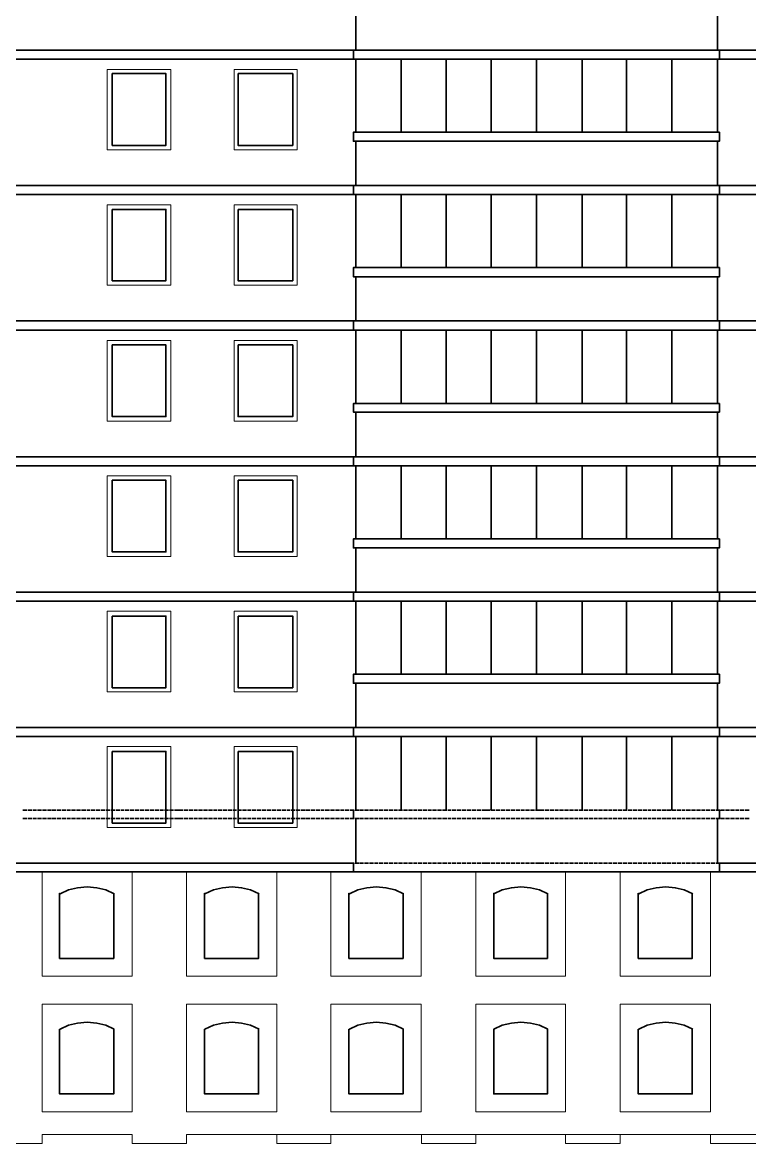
# Model space of a CAD drawing. Extents: x -39.3 to 16.4, y 0 to 11.7.
# Drawn here: x 3.012 to 5.428, y 1.992 to 5.732 of the extents above; entities that cross this region are included whole.
import ezdxf

# ---------------------------------------------------------------- set-up
doc = ezdxf.new("R2010")
doc.units = 0
doc.header["$MEASUREMENT"] = 0
doc.layers.add('PDF _Геометрия', color=7, linetype='Continuous')

msp = doc.modelspace()

# ---------------------------------------------------------------- linework, layer by layer
at = {"layer": 'PDF _Геометрия', "lineweight": 35}
for points in [[(4.12, 5.61), (4.1117, 5.61), (2.4533, 5.61), (2.1533, 5.61), (2.145, 5.61), (2.145, 5.64), (2.1533, 5.64), (2.1533, 5.7867), (2.6033, 5.7867), (2.6033, 5.64), (2.1533, 5.64), (4.1117, 5.64)], [(4.12, 5.64), (4.1117, 5.64), (4.1117, 5.61), (4.12, 5.61), (5.3217, 5.61), (5.3283, 5.61), (5.3283, 5.64), (5.3217, 5.64)], [(5.3283, 5.64), (6.62, 5.64)], [(4.12, 5.3367), (4.1117, 5.3367), (4.1117, 5.3667), (4.12, 5.3667), (4.12, 5.61), (5.3217, 5.61), (5.3217, 5.3667), (5.245, 5.3667)], [(4.27, 5.3667), (4.27, 5.61)], [(4.42, 5.3667), (4.42, 5.61)], [(4.57, 5.3667), (4.57, 5.61)], [(4.72, 5.3667), (4.72, 5.61)], [(4.8717, 5.3667), (4.8717, 5.61)], [(5.02, 5.3667), (5.02, 5.61)], [(5.17, 5.3667), (5.17, 5.61)], [(5.3217, 5.61), (5.3283, 5.61), (6.62, 5.61)], [(4.195, 5.3667), (4.12, 5.3667), (5.3217, 5.3667), (5.3283, 5.3667), (5.3283, 5.3367), (5.3217, 5.3367)], [(4.12, 5.16), (4.1117, 5.16), (2.4533, 5.16), (2.1533, 5.16), (2.145, 5.16), (2.145, 5.19), (2.1533, 5.19), (2.1533, 5.3367), (2.6033, 5.3367), (2.6033, 5.19), (2.1533, 5.19), (4.1117, 5.19)], [(4.12, 5.19), (4.1117, 5.19), (4.1117, 5.16), (4.12, 5.16), (5.3217, 5.16), (5.3283, 5.16), (5.3283, 5.19), (5.3217, 5.19)], [(5.3283, 5.19), (6.62, 5.19)], [(4.12, 4.8867), (4.1117, 4.8867), (4.1117, 4.9167), (4.12, 4.9167), (4.12, 5.16), (5.3217, 5.16), (5.3217, 4.9167), (5.245, 4.9167)], [(4.27, 4.9167), (4.27, 5.16)], [(4.42, 4.9167), (4.42, 5.16)], [(4.57, 4.9167), (4.57, 5.16)], [(4.72, 4.9167), (4.72, 5.16)], [(4.8717, 4.9167), (4.8717, 5.16)], [(5.02, 4.9167), (5.02, 5.16)], [(5.17, 4.9167), (5.17, 5.16)], [(5.3217, 5.16), (5.3283, 5.16), (6.62, 5.16)], [(4.195, 4.9167), (4.12, 4.9167), (5.3217, 4.9167), (5.3283, 4.9167), (5.3283, 4.8867), (5.3217, 4.8867)], [(4.12, 4.7083), (4.1117, 4.7083), (2.4533, 4.7083), (2.1533, 4.7083), (2.145, 4.7083), (2.145, 4.74), (2.1533, 4.74), (2.1533, 4.8867), (2.6033, 4.8867), (2.6033, 4.74), (2.1533, 4.74), (4.1117, 4.74)], [(4.12, 4.74), (4.1117, 4.74), (4.1117, 4.7083), (4.12, 4.7083), (5.3217, 4.7083), (5.3283, 4.7083), (5.3283, 4.74), (5.3217, 4.74)], [(5.3283, 4.74), (6.62, 4.74)], [(4.12, 4.4367), (4.1117, 4.4367), (4.1117, 4.465), (4.12, 4.465), (4.12, 4.7083), (5.3217, 4.7083), (5.3217, 4.465), (5.245, 4.465)], [(4.27, 4.465), (4.27, 4.7083)], [(4.42, 4.465), (4.42, 4.7083)], [(4.57, 4.465), (4.57, 4.7083)], [(4.72, 4.465), (4.72, 4.7083)], [(4.8717, 4.465), (4.8717, 4.7083)], [(5.02, 4.465), (5.02, 4.7083)], [(5.17, 4.465), (5.17, 4.7083)], [(5.3217, 4.7083), (5.3283, 4.7083), (6.62, 4.7083)], [(4.195, 4.465), (4.12, 4.465), (5.3217, 4.465), (5.3283, 4.465), (5.3283, 4.4367), (5.3217, 4.4367)], [(4.12, 4.2583), (4.1117, 4.2583), (2.4533, 4.2583), (2.1533, 4.2583), (2.145, 4.2583), (2.145, 4.2883), (2.1533, 4.2883), (2.1533, 4.4367), (2.6033, 4.4367), (2.6033, 4.2883), (2.1533, 4.2883), (4.1117, 4.2883)], [(4.12, 4.2883), (4.1117, 4.2883), (4.1117, 4.2583), (4.12, 4.2583), (5.3217, 4.2583), (5.3283, 4.2583), (5.3283, 4.2883), (5.3217, 4.2883)], [(5.3283, 4.2883), (6.62, 4.2883)], [(4.195, 4.015), (4.12, 4.015), (5.3217, 4.015), (5.3283, 4.015), (5.3283, 3.985), (5.3217, 3.985), (5.3283, 3.985), (5.3283, 4.015), (5.3217, 4.015), (4.12, 4.015), (4.1117, 4.015), (4.1117, 3.985), (4.12, 3.985), (4.1117, 3.985), (4.1117, 4.015), (4.12, 4.015), (4.12, 4.2583), (5.3217, 4.2583), (5.3217, 4.015), (5.245, 4.015)], [(4.27, 4.015), (4.27, 4.2583)], [(4.42, 4.015), (4.42, 4.2583)], [(4.57, 4.015), (4.57, 4.2583)], [(4.72, 4.015), (4.72, 4.2583)], [(4.8717, 4.015), (4.8717, 4.2583)], [(5.02, 4.015), (5.02, 4.2583)], [(5.17, 4.015), (5.17, 4.2583)], [(5.3217, 4.2583), (5.3283, 4.2583), (6.62, 4.2583)], [(4.12, 3.985), (4.1117, 3.985), (4.1117, 4.015), (4.12, 4.015), (5.3217, 4.015), (5.3283, 4.015), (5.3283, 3.985), (5.3217, 3.985)], [(4.12, 3.8083), (4.1117, 3.8083), (2.4533, 3.8083), (2.1533, 3.8083), (2.145, 3.8083), (2.145, 3.8383), (2.1533, 3.8383), (2.1533, 3.985), (2.6033, 3.985), (2.6033, 3.8383), (2.1533, 3.8383), (4.1117, 3.8383)], [(4.12, 3.8383), (4.1117, 3.8383), (4.1117, 3.8083), (4.12, 3.8083), (5.3217, 3.8083), (5.3283, 3.8083), (5.3283, 3.8383), (5.3217, 3.8383)], [(5.3283, 3.8383), (6.62, 3.8383)], [(4.12, 3.535), (4.1117, 3.535), (4.1117, 3.565), (4.12, 3.565), (4.12, 3.8083), (5.3217, 3.8083), (5.3217, 3.565), (5.245, 3.565)], [(4.27, 3.565), (4.27, 3.8083)], [(4.42, 3.565), (4.42, 3.8083)], [(4.57, 3.565), (4.57, 3.8083)], [(4.72, 3.565), (4.72, 3.8083)], [(4.8717, 3.565), (4.8717, 3.8083)], [(5.02, 3.565), (5.02, 3.8083)], [(5.17, 3.565), (5.17, 3.8083)], [(5.3217, 3.8083), (5.3283, 3.8083), (6.62, 3.8083)], [(4.195, 3.565), (4.12, 3.565), (5.3217, 3.565), (5.3283, 3.565), (5.3283, 3.535), (5.3217, 3.535)], [(4.1117, 3.3883), (2.1533, 3.3883), (2.6033, 3.3883), (2.61, 3.3883), (2.61, 3.3583), (2.6033, 3.3583), (2.4533, 3.3583), (2.1533, 3.3583), (2.145, 3.3583), (2.145, 3.3883), (2.1533, 3.3883), (2.1533, 3.535), (2.6033, 3.535), (2.6033, 3.3883)], [(4.12, 3.3883), (4.1117, 3.3883), (4.1117, 3.3583), (4.12, 3.3583), (5.3217, 3.3583), (5.3283, 3.3583), (5.3283, 3.3883), (5.3217, 3.3883)], [(5.3283, 3.3883), (6.62, 3.3883)], [(2.4533, 3.3583), (4.1117, 3.3583)], [(4.12, 3.3583), (4.12, 3.1133)], [(4.27, 3.1133), (4.27, 3.3583)], [(4.42, 3.1133), (4.42, 3.3583)], [(4.57, 3.3583), (4.57, 3.1133), (4.5833, 3.1133)], [(4.72, 3.1133), (4.72, 3.3583)], [(4.8717, 3.1133), (4.8717, 3.3583)], [(5.02, 3.1133), (5.02, 3.3583)], [(5.17, 3.3583), (5.17, 3.1133), (5.1833, 3.1133)], [(5.3217, 3.1133), (5.3217, 3.3583)], [(6.62, 3.3583), (5.3283, 3.3583)], [(3.31, 3.1133), (3.31, 3.3083)], [(3.31, 3.3083), (3.31, 3.1133), (3.31, 3.3083)], [(3.4883, 3.3083), (3.4883, 3.1133)], [(3.7283, 3.1133), (3.7283, 3.3083)], [(2.1667, 2.9367), (2.1533, 2.9367), (4.1117, 2.9367), (4.1117, 2.9083), (2.4533, 2.9083), (2.1533, 2.9083), (2.145, 2.9083), (2.145, 2.9367), (2.1533, 2.9367), (2.1533, 3.085), (2.145, 3.085), (2.145, 3.1133), (2.1533, 3.1133), (2.1667, 3.1133)], [(3.0133, 3.1133), (3.0267, 3.1133)], [(3.03, 3.1133), (3.0433, 3.1133)], [(3.0467, 3.1133), (3.0583, 3.1133)], [(3.0617, 3.1133), (3.075, 3.1133)], [(3.0783, 3.1133), (3.0917, 3.1133)], [(3.095, 3.1133), (3.1083, 3.1133)], [(3.11, 3.1133), (3.1233, 3.1133)], [(3.1267, 3.1133), (3.14, 3.1133)], [(3.1433, 3.1133), (3.1567, 3.1133)], [(3.16, 3.1133), (3.1717, 3.1133)], [(3.175, 3.1133), (3.1883, 3.1133)], [(3.1917, 3.1133), (3.205, 3.1133)], [(3.2083, 3.1133), (3.2217, 3.1133)], [(3.225, 3.1133), (3.2367, 3.1133)], [(3.24, 3.1133), (3.2533, 3.1133)], [(3.2567, 3.1133), (3.27, 3.1133)], [(3.2733, 3.1133), (3.2867, 3.1133)], [(3.29, 3.1133), (3.3017, 3.1133)], [(3.305, 3.1133), (3.3183, 3.1133)], [(3.3217, 3.1133), (3.335, 3.1133)], [(3.3383, 3.1133), (3.35, 3.1133)], [(3.3533, 3.1133), (3.3667, 3.1133)], [(3.37, 3.1133), (3.3833, 3.1133)], [(3.3867, 3.1133), (3.4, 3.1133)], [(3.4033, 3.1133), (3.415, 3.1133)], [(3.4183, 3.1133), (3.4317, 3.1133)], [(3.435, 3.1133), (3.4483, 3.1133)], [(3.4517, 3.1133), (3.465, 3.1133)], [(3.4683, 3.1133), (3.48, 3.1133)], [(3.4833, 3.1133), (3.4967, 3.1133)], [(3.5, 3.1133), (3.5133, 3.1133)], [(3.5167, 3.1133), (3.53, 3.1133)], [(3.5317, 3.1133), (3.545, 3.1133)], [(3.5483, 3.1133), (3.5617, 3.1133)], [(3.565, 3.1133), (3.5783, 3.1133)], [(3.5817, 3.1133), (3.5933, 3.1133)], [(3.5967, 3.1133), (3.61, 3.1133)], [(3.6133, 3.1133), (3.6267, 3.1133)], [(3.63, 3.1133), (3.6433, 3.1133)], [(3.6467, 3.1133), (3.6583, 3.1133)], [(3.6617, 3.1133), (3.675, 3.1133)], [(3.6783, 3.1133), (3.6917, 3.1133)], [(3.695, 3.1133), (3.7083, 3.1133)], [(3.7117, 3.1133), (3.7233, 3.1133)], [(3.7267, 3.1133), (3.74, 3.1133)], [(3.7433, 3.1133), (3.7567, 3.1133)], [(3.76, 3.1133), (3.7717, 3.1133)], [(3.775, 3.1133), (3.7883, 3.1133)], [(3.7917, 3.1133), (3.805, 3.1133)], [(3.8083, 3.1133), (3.8217, 3.1133)], [(3.825, 3.1133), (3.8367, 3.1133)], [(3.84, 3.1133), (3.8533, 3.1133)], [(3.8567, 3.1133), (3.87, 3.1133)], [(3.8733, 3.1133), (3.8867, 3.1133)], [(3.89, 3.1133), (3.9017, 3.1133)], [(3.905, 3.1133), (3.9183, 3.1133)], [(3.9217, 3.1133), (3.935, 3.1133)], [(3.9383, 3.1133), (3.9517, 3.1133)], [(3.9533, 3.1133), (3.9667, 3.1133)], [(3.97, 3.1133), (3.9833, 3.1133)], [(3.9867, 3.1133), (4, 3.1133)], [(4.0033, 3.1133), (4.015, 3.1133)], [(4.0183, 3.1133), (4.0317, 3.1133)], [(4.035, 3.1133), (4.0483, 3.1133)], [(4.0517, 3.1133), (4.065, 3.1133)], [(4.0683, 3.1133), (4.08, 3.1133)], [(4.0833, 3.1133), (4.0967, 3.1133)], [(4.1, 3.1133), (4.1133, 3.1133)], [(4.1117, 3.085), (4.1117, 3.1133)], [(4.1167, 3.1133), (4.13, 3.1133)], [(4.1317, 3.1133), (4.145, 3.1133)], [(4.1483, 3.1133), (4.1617, 3.1133)], [(4.165, 3.1133), (4.1783, 3.1133)], [(4.1817, 3.1133), (4.1933, 3.1133)], [(4.1967, 3.1133), (4.21, 3.1133)], [(4.2133, 3.1133), (4.2267, 3.1133)], [(4.23, 3.1133), (4.2433, 3.1133)], [(4.2467, 3.1133), (4.2583, 3.1133)], [(4.2617, 3.1133), (4.275, 3.1133)], [(4.2783, 3.1133), (4.2917, 3.1133)], [(4.295, 3.1133), (4.3083, 3.1133)], [(4.3117, 3.1133), (4.3233, 3.1133)], [(4.3267, 3.1133), (4.34, 3.1133)], [(4.3433, 3.1133), (4.3567, 3.1133)], [(4.36, 3.1133), (4.3717, 3.1133)], [(4.375, 3.1133), (4.3883, 3.1133)], [(4.3917, 3.1133), (4.405, 3.1133)], [(4.4083, 3.1133), (4.4217, 3.1133)], [(4.425, 3.1133), (4.4367, 3.1133)], [(4.44, 3.1133), (4.4533, 3.1133)], [(4.4567, 3.1133), (4.47, 3.1133)], [(4.4733, 3.1133), (4.4867, 3.1133)], [(4.49, 3.1133), (4.5017, 3.1133)], [(4.505, 3.1133), (4.5183, 3.1133)], [(4.5217, 3.1133), (4.535, 3.1133)], [(4.5383, 3.1133), (4.5517, 3.1133)], [(4.5533, 3.1133), (4.5667, 3.1133)], [(4.5867, 3.1133), (4.6, 3.1133)], [(4.6033, 3.1133), (4.615, 3.1133)], [(4.6183, 3.1133), (4.6317, 3.1133)], [(4.635, 3.1133), (4.6483, 3.1133)], [(4.6517, 3.1133), (4.665, 3.1133)], [(4.6683, 3.1133), (4.68, 3.1133)], [(4.6833, 3.1133), (4.6967, 3.1133)], [(4.7, 3.1133), (4.7133, 3.1133)], [(4.7167, 3.1133), (4.73, 3.1133)], [(4.7317, 3.1133), (4.745, 3.1133)], [(4.7483, 3.1133), (4.7617, 3.1133)], [(4.765, 3.1133), (4.7783, 3.1133)], [(4.7817, 3.1133), (4.7933, 3.1133)], [(4.7967, 3.1133), (4.81, 3.1133)], [(4.8133, 3.1133), (4.8267, 3.1133)], [(4.83, 3.1133), (4.8433, 3.1133)], [(4.8467, 3.1133), (4.8583, 3.1133)], [(4.8617, 3.1133), (4.875, 3.1133)], [(4.8783, 3.1133), (4.8917, 3.1133)], [(4.895, 3.1133), (4.9083, 3.1133)], [(4.9117, 3.1133), (4.9233, 3.1133)], [(4.9267, 3.1133), (4.94, 3.1133)], [(4.9433, 3.1133), (4.9567, 3.1133)], [(4.96, 3.1133), (4.9717, 3.1133)], [(4.975, 3.1133), (4.9883, 3.1133)], [(4.9917, 3.1133), (5.005, 3.1133)], [(5.0083, 3.1133), (5.0217, 3.1133)], [(5.025, 3.1133), (5.0367, 3.1133)], [(5.04, 3.1133), (5.0533, 3.1133)], [(5.0567, 3.1133), (5.07, 3.1133)], [(5.0733, 3.1133), (5.0867, 3.1133)], [(5.09, 3.1133), (5.1017, 3.1133)], [(5.105, 3.1133), (5.1183, 3.1133)], [(5.1217, 3.1133), (5.135, 3.1133)], [(5.1383, 3.1133), (5.1517, 3.1133)], [(5.1533, 3.1133), (5.1667, 3.1133)], [(5.1867, 3.1133), (5.2, 3.1133)], [(5.2033, 3.1133), (5.215, 3.1133)], [(5.2183, 3.1133), (5.2317, 3.1133)], [(5.235, 3.1133), (5.2483, 3.1133)], [(5.2517, 3.1133), (5.265, 3.1133)], [(5.2683, 3.1133), (5.28, 3.1133)], [(5.2833, 3.1133), (5.2967, 3.1133)], [(5.3, 3.1133), (5.3133, 3.1133)], [(5.3167, 3.1133), (5.33, 3.1133)], [(5.3283, 3.085), (5.3283, 3.1133)], [(6.6283, 3.1133), (6.62, 3.1133), (6.62, 3.085), (6.6283, 3.085), (6.6283, 2.9367), (6.62, 2.9367), (6.62, 2.9083), (5.3283, 2.9083), (5.3283, 2.9367), (6.62, 2.9367)], [(5.3317, 3.1133), (5.345, 3.1133)], [(5.3483, 3.1133), (5.3617, 3.1133)], [(5.365, 3.1133), (5.3783, 3.1133)], [(5.3817, 3.1133), (5.3933, 3.1133)], [(5.3967, 3.1133), (5.41, 3.1133)], [(5.4133, 3.1133), (5.4267, 3.1133)], [(3.0133, 3.085), (3.0267, 3.085)], [(3.03, 3.085), (3.0433, 3.085)], [(3.0467, 3.085), (3.0583, 3.085)], [(3.0617, 3.085), (3.075, 3.085)], [(3.0783, 3.085), (3.0917, 3.085)], [(3.095, 3.085), (3.1083, 3.085)], [(3.11, 3.085), (3.1233, 3.085)], [(3.1267, 3.085), (3.14, 3.085)], [(3.1433, 3.085), (3.1567, 3.085)], [(3.16, 3.085), (3.1717, 3.085)], [(3.175, 3.085), (3.1883, 3.085)], [(3.1917, 3.085), (3.205, 3.085)], [(3.2083, 3.085), (3.2217, 3.085)], [(3.225, 3.085), (3.2367, 3.085)], [(3.24, 3.085), (3.2533, 3.085)], [(3.2567, 3.085), (3.27, 3.085)], [(3.2733, 3.085), (3.2867, 3.085)], [(3.29, 3.085), (3.3017, 3.085)], [(3.305, 3.085), (3.3183, 3.085)], [(3.3217, 3.085), (3.335, 3.085)], [(3.3383, 3.085), (3.35, 3.085)], [(3.3533, 3.085), (3.3667, 3.085)], [(3.37, 3.085), (3.3833, 3.085)], [(3.3867, 3.085), (3.4, 3.085)], [(3.4033, 3.085), (3.415, 3.085)], [(3.4183, 3.085), (3.4317, 3.085)], [(3.435, 3.085), (3.4483, 3.085)], [(3.4517, 3.085), (3.465, 3.085)], [(3.4683, 3.085), (3.48, 3.085)], [(3.4833, 3.085), (3.4967, 3.085)], [(3.5, 3.085), (3.5133, 3.085)], [(3.5167, 3.085), (3.53, 3.085)], [(3.5317, 3.085), (3.545, 3.085)], [(3.5483, 3.085), (3.5617, 3.085)], [(3.565, 3.085), (3.5783, 3.085)], [(3.5817, 3.085), (3.5933, 3.085)], [(3.5967, 3.085), (3.61, 3.085)], [(3.6133, 3.085), (3.6267, 3.085)], [(3.63, 3.085), (3.6433, 3.085)], [(3.6467, 3.085), (3.6583, 3.085)], [(3.6617, 3.085), (3.675, 3.085)], [(3.6783, 3.085), (3.6917, 3.085)], [(3.695, 3.085), (3.7083, 3.085)], [(3.7117, 3.085), (3.7233, 3.085)], [(3.7267, 3.085), (3.74, 3.085)], [(3.7433, 3.085), (3.7567, 3.085)], [(3.76, 3.085), (3.7717, 3.085)], [(3.775, 3.085), (3.7883, 3.085)], [(3.7917, 3.085), (3.805, 3.085)], [(3.8083, 3.085), (3.8217, 3.085)], [(3.825, 3.085), (3.8367, 3.085)], [(3.84, 3.085), (3.8533, 3.085)], [(3.8567, 3.085), (3.87, 3.085)], [(3.8733, 3.085), (3.8867, 3.085)], [(3.89, 3.085), (3.9017, 3.085)], [(3.905, 3.085), (3.9183, 3.085)], [(3.9217, 3.085), (3.935, 3.085)], [(3.9383, 3.085), (3.9517, 3.085)], [(3.9533, 3.085), (3.9667, 3.085)], [(3.97, 3.085), (3.9833, 3.085)], [(3.9867, 3.085), (4, 3.085)], [(4.0033, 3.085), (4.015, 3.085)], [(4.0183, 3.085), (4.0317, 3.085)], [(4.035, 3.085), (4.0483, 3.085)], [(4.0517, 3.085), (4.065, 3.085)], [(4.0683, 3.085), (4.08, 3.085)], [(4.0833, 3.085), (4.0967, 3.085)], [(4.1, 3.085), (4.1133, 3.085)], [(4.1167, 3.085), (4.13, 3.085)], [(4.12, 3.085), (4.12, 2.9367)], [(4.1317, 3.085), (4.145, 3.085)], [(4.1483, 3.085), (4.1617, 3.085)], [(4.165, 3.085), (4.1783, 3.085)], [(4.1817, 3.085), (4.1933, 3.085)], [(4.1967, 3.085), (4.21, 3.085)], [(4.2133, 3.085), (4.2267, 3.085)], [(4.23, 3.085), (4.2433, 3.085)], [(4.2467, 3.085), (4.2583, 3.085)], [(4.2617, 3.085), (4.275, 3.085)], [(4.2783, 3.085), (4.2917, 3.085)], [(4.295, 3.085), (4.3083, 3.085)], [(4.3117, 3.085), (4.3233, 3.085)], [(4.3267, 3.085), (4.34, 3.085)], [(4.3433, 3.085), (4.3567, 3.085)], [(4.36, 3.085), (4.3717, 3.085)], [(4.375, 3.085), (4.3883, 3.085)], [(4.3917, 3.085), (4.405, 3.085)], [(4.4083, 3.085), (4.4217, 3.085)], [(4.425, 3.085), (4.4367, 3.085)], [(4.44, 3.085), (4.4533, 3.085)], [(4.4567, 3.085), (4.47, 3.085)], [(4.4733, 3.085), (4.4867, 3.085)], [(4.49, 3.085), (4.5017, 3.085)], [(4.505, 3.085), (4.5183, 3.085)], [(4.5217, 3.085), (4.535, 3.085)], [(4.5383, 3.085), (4.5517, 3.085)], [(4.5533, 3.085), (4.5667, 3.085)], [(4.57, 3.085), (4.5833, 3.085)], [(4.5867, 3.085), (4.6, 3.085)], [(4.6033, 3.085), (4.615, 3.085)], [(4.6183, 3.085), (4.6317, 3.085)], [(4.635, 3.085), (4.6483, 3.085)], [(4.6517, 3.085), (4.665, 3.085)], [(4.6683, 3.085), (4.68, 3.085)], [(4.6833, 3.085), (4.6967, 3.085)], [(4.7, 3.085), (4.7133, 3.085)], [(4.7167, 3.085), (4.73, 3.085)], [(4.7317, 3.085), (4.745, 3.085)], [(4.7483, 3.085), (4.7617, 3.085)], [(4.765, 3.085), (4.7783, 3.085)], [(4.7817, 3.085), (4.7933, 3.085)], [(4.7967, 3.085), (4.81, 3.085)], [(4.8133, 3.085), (4.8267, 3.085)], [(4.83, 3.085), (4.8433, 3.085)], [(4.8467, 3.085), (4.8583, 3.085)], [(4.8617, 3.085), (4.875, 3.085)], [(4.8783, 3.085), (4.8917, 3.085)], [(4.895, 3.085), (4.9083, 3.085)], [(4.9117, 3.085), (4.9233, 3.085)], [(4.9267, 3.085), (4.94, 3.085)], [(4.9433, 3.085), (4.9567, 3.085)], [(4.96, 3.085), (4.9717, 3.085)], [(4.975, 3.085), (4.9883, 3.085)], [(4.9917, 3.085), (5.005, 3.085)], [(5.0083, 3.085), (5.0217, 3.085)], [(5.025, 3.085), (5.0367, 3.085)], [(5.04, 3.085), (5.0533, 3.085)], [(5.0567, 3.085), (5.07, 3.085)], [(5.0733, 3.085), (5.0867, 3.085)], [(5.09, 3.085), (5.1017, 3.085)], [(5.105, 3.085), (5.1183, 3.085)], [(5.1217, 3.085), (5.135, 3.085)], [(5.1383, 3.085), (5.1517, 3.085)], [(5.1533, 3.085), (5.1667, 3.085)], [(5.17, 3.085), (5.1833, 3.085)], [(5.1867, 3.085), (5.2, 3.085)], [(5.2033, 3.085), (5.215, 3.085)], [(5.2183, 3.085), (5.2317, 3.085)], [(5.235, 3.085), (5.2483, 3.085)], [(5.2517, 3.085), (5.265, 3.085)], [(5.2683, 3.085), (5.28, 3.085)], [(5.2833, 3.085), (5.2967, 3.085)], [(5.3, 3.085), (5.3133, 3.085)], [(5.3167, 3.085), (5.33, 3.085)], [(5.3217, 3.085), (5.3217, 2.9367)], [(5.3317, 3.085), (5.345, 3.085)], [(5.3483, 3.085), (5.3617, 3.085)], [(5.365, 3.085), (5.3783, 3.085)], [(5.3817, 3.085), (5.3933, 3.085)], [(5.3967, 3.085), (5.41, 3.085)], [(5.4133, 3.085), (5.4267, 3.085)], [(3.0267, 2.9367), (3.0133, 2.9367)], [(3.0433, 2.9367), (3.03, 2.9367)], [(3.0583, 2.9367), (3.0467, 2.9367)], [(3.075, 2.9367), (3.0617, 2.9367)], [(3.0917, 2.9367), (3.0783, 2.9367)], [(3.1083, 2.9367), (3.095, 2.9367)], [(3.1233, 2.9367), (3.11, 2.9367)], [(3.14, 2.9367), (3.1267, 2.9367)], [(3.1567, 2.9367), (3.1433, 2.9367)], [(3.1717, 2.9367), (3.16, 2.9367)], [(3.1883, 2.9367), (3.175, 2.9367)], [(3.205, 2.9367), (3.1917, 2.9367)], [(3.2217, 2.9367), (3.2083, 2.9367)], [(3.2367, 2.9367), (3.225, 2.9367)], [(3.2533, 2.9367), (3.24, 2.9367)], [(3.27, 2.9367), (3.2567, 2.9367)], [(3.2867, 2.9367), (3.2733, 2.9367)], [(3.3017, 2.9367), (3.29, 2.9367)], [(3.3183, 2.9367), (3.305, 2.9367)], [(3.335, 2.9367), (3.3217, 2.9367)], [(3.35, 2.9367), (3.3383, 2.9367)], [(3.3667, 2.9367), (3.3533, 2.9367)], [(3.3833, 2.9367), (3.37, 2.9367)], [(3.4, 2.9367), (3.3867, 2.9367)], [(3.415, 2.9367), (3.4033, 2.9367)], [(3.4317, 2.9367), (3.4183, 2.9367)], [(3.4483, 2.9367), (3.435, 2.9367)], [(3.465, 2.9367), (3.4517, 2.9367)], [(3.48, 2.9367), (3.4683, 2.9367)], [(3.4967, 2.9367), (3.4833, 2.9367)], [(3.5133, 2.9367), (3.5, 2.9367)], [(3.53, 2.9367), (3.5167, 2.9367)], [(3.545, 2.9367), (3.5317, 2.9367)], [(3.5617, 2.9367), (3.5483, 2.9367)], [(3.5783, 2.9367), (3.565, 2.9367)], [(3.5933, 2.9367), (3.5817, 2.9367)], [(3.61, 2.9367), (3.5967, 2.9367)], [(3.6267, 2.9367), (3.6133, 2.9367)], [(3.6433, 2.9367), (3.63, 2.9367)], [(3.6583, 2.9367), (3.6467, 2.9367)], [(3.675, 2.9367), (3.6617, 2.9367)], [(3.6917, 2.9367), (3.6783, 2.9367)], [(3.7083, 2.9367), (3.695, 2.9367)], [(3.7233, 2.9367), (3.7117, 2.9367)], [(3.74, 2.9367), (3.7267, 2.9367)], [(3.7567, 2.9367), (3.7433, 2.9367)], [(3.7717, 2.9367), (3.76, 2.9367)], [(3.7883, 2.9367), (3.775, 2.9367)], [(3.805, 2.9367), (3.7917, 2.9367)], [(3.8217, 2.9367), (3.8083, 2.9367)], [(3.8367, 2.9367), (3.825, 2.9367)], [(3.8533, 2.9367), (3.84, 2.9367)], [(3.87, 2.9367), (3.8567, 2.9367)], [(3.8867, 2.9367), (3.8733, 2.9367)], [(3.9017, 2.9367), (3.89, 2.9367)], [(3.9183, 2.9367), (3.905, 2.9367)], [(3.935, 2.9367), (3.9217, 2.9367)], [(3.9517, 2.9367), (3.9383, 2.9367)], [(3.9667, 2.9367), (3.9533, 2.9367)], [(3.9833, 2.9367), (3.97, 2.9367)], [(4, 2.9367), (3.9867, 2.9367)], [(4.015, 2.9367), (4.0033, 2.9367)], [(4.0317, 2.9367), (4.0183, 2.9367)], [(4.0483, 2.9367), (4.035, 2.9367)], [(4.065, 2.9367), (4.0517, 2.9367)], [(4.08, 2.9367), (4.0683, 2.9367)], [(4.0967, 2.9367), (4.0833, 2.9367)], [(4.1133, 2.9367), (4.1, 2.9367)], [(4.13, 2.9367), (4.1167, 2.9367)], [(4.145, 2.9367), (4.1317, 2.9367)], [(4.1617, 2.9367), (4.1483, 2.9367)], [(4.1783, 2.9367), (4.165, 2.9367)], [(4.1933, 2.9367), (4.1817, 2.9367)], [(4.21, 2.9367), (4.1967, 2.9367)], [(4.2267, 2.9367), (4.2133, 2.9367)], [(4.2433, 2.9367), (4.23, 2.9367)], [(4.2583, 2.9367), (4.2467, 2.9367)], [(4.275, 2.9367), (4.2617, 2.9367)], [(4.2917, 2.9367), (4.2783, 2.9367)], [(4.3083, 2.9367), (4.295, 2.9367)], [(4.3233, 2.9367), (4.3117, 2.9367)], [(4.34, 2.9367), (4.3267, 2.9367)], [(4.3567, 2.9367), (4.3433, 2.9367)], [(4.3717, 2.9367), (4.36, 2.9367)], [(4.3883, 2.9367), (4.375, 2.9367)], [(4.405, 2.9367), (4.3917, 2.9367)], [(4.4217, 2.9367), (4.4083, 2.9367)], [(4.4367, 2.9367), (4.425, 2.9367)], [(4.4533, 2.9367), (4.44, 2.9367)], [(4.47, 2.9367), (4.4567, 2.9367)], [(4.4867, 2.9367), (4.4733, 2.9367)], [(4.5017, 2.9367), (4.49, 2.9367)], [(4.5183, 2.9367), (4.505, 2.9367)], [(4.535, 2.9367), (4.5217, 2.9367)], [(4.5517, 2.9367), (4.5383, 2.9367)], [(4.5667, 2.9367), (4.5533, 2.9367)], [(4.5833, 2.9367), (4.57, 2.9367)], [(4.6, 2.9367), (4.5867, 2.9367)], [(4.615, 2.9367), (4.6033, 2.9367)], [(4.6317, 2.9367), (4.6183, 2.9367)], [(4.6483, 2.9367), (4.635, 2.9367)], [(4.665, 2.9367), (4.6517, 2.9367)], [(4.68, 2.9367), (4.6683, 2.9367)], [(4.6967, 2.9367), (4.6833, 2.9367)], [(4.7133, 2.9367), (4.7, 2.9367)], [(4.73, 2.9367), (4.7167, 2.9367)], [(4.745, 2.9367), (4.7317, 2.9367)], [(4.7617, 2.9367), (4.7483, 2.9367)], [(4.7783, 2.9367), (4.765, 2.9367)], [(4.7933, 2.9367), (4.7817, 2.9367)], [(4.81, 2.9367), (4.7967, 2.9367)], [(4.8267, 2.9367), (4.8133, 2.9367)], [(4.8433, 2.9367), (4.83, 2.9367)], [(4.8583, 2.9367), (4.8467, 2.9367)], [(4.875, 2.9367), (4.8617, 2.9367)], [(4.8917, 2.9367), (4.8783, 2.9367)], [(4.9083, 2.9367), (4.895, 2.9367)], [(4.9233, 2.9367), (4.9117, 2.9367)], [(4.94, 2.9367), (4.9267, 2.9367)], [(4.9567, 2.9367), (4.9433, 2.9367)], [(4.9717, 2.9367), (4.96, 2.9367)], [(4.9883, 2.9367), (4.975, 2.9367)], [(5.005, 2.9367), (4.9917, 2.9367)], [(5.0217, 2.9367), (5.0083, 2.9367)], [(5.0367, 2.9367), (5.025, 2.9367)], [(5.0533, 2.9367), (5.04, 2.9367)], [(5.07, 2.9367), (5.0567, 2.9367)], [(5.0867, 2.9367), (5.0733, 2.9367)], [(5.1017, 2.9367), (5.09, 2.9367)], [(5.1183, 2.9367), (5.105, 2.9367)], [(5.135, 2.9367), (5.1217, 2.9367)], [(5.1517, 2.9367), (5.1383, 2.9367)], [(5.1667, 2.9367), (5.1533, 2.9367)], [(5.1833, 2.9367), (5.17, 2.9367)], [(5.2, 2.9367), (5.1867, 2.9367)], [(5.215, 2.9367), (5.2033, 2.9367)], [(5.2317, 2.9367), (5.2183, 2.9367)], [(5.2483, 2.9367), (5.235, 2.9367)], [(5.265, 2.9367), (5.2517, 2.9367)], [(5.28, 2.9367), (5.2683, 2.9367)], [(5.2967, 2.9367), (5.2833, 2.9367)], [(5.3133, 2.9367), (5.3, 2.9367)], [(5.33, 2.9367), (5.3167, 2.9367)], [(5.345, 2.9367), (5.3317, 2.9367)], [(5.3617, 2.9367), (5.3483, 2.9367)], [(5.3783, 2.9367), (5.365, 2.9367)], [(5.3933, 2.9367), (5.3817, 2.9367)], [(5.41, 2.9367), (5.3967, 2.9367)], [(5.4267, 2.9367), (5.4133, 2.9367)], [(2.4533, 1.785), (2.3767, 1.785), (2.3767, 2.9083), (6.9583, 2.9083)], [(3.3167, 2.835), (3.2883, 2.8483), (3.2583, 2.855), (3.2267, 2.8583), (3.195, 2.855), (3.165, 2.8483), (3.1367, 2.835)], [(3.7983, 2.835), (3.77, 2.8483), (3.74, 2.855), (3.7083, 2.8583), (3.6767, 2.855), (3.6467, 2.8483), (3.6183, 2.835)], [(4.2783, 2.835), (4.25, 2.8483), (4.22, 2.855), (4.1883, 2.8583), (4.1567, 2.855), (4.1267, 2.8483), (4.0983, 2.835)], [(4.7583, 2.835), (4.73, 2.8483), (4.7, 2.855), (4.6683, 2.8583), (4.6367, 2.855), (4.6067, 2.8483), (4.5783, 2.835)], [(5.24, 2.835), (5.2117, 2.8483), (5.1817, 2.855), (5.15, 2.8583), (5.1183, 2.855), (5.0883, 2.8483), (5.06, 2.835)], [(3.315, 2.8367), (3.315, 2.62), (3.135, 2.62), (3.135, 2.8367), (3.135, 2.8133)], [(3.7967, 2.8367), (3.7967, 2.62), (3.6167, 2.62), (3.6167, 2.8367), (3.6167, 2.8133)], [(4.2767, 2.8367), (4.2767, 2.62), (4.0967, 2.62), (4.0967, 2.8367), (4.0967, 2.8133)], [(4.7567, 2.8367), (4.7567, 2.62), (4.5783, 2.62), (4.5783, 2.8367), (4.5783, 2.8133)], [(5.2383, 2.8367), (5.2383, 2.62), (5.0583, 2.62), (5.0583, 2.8367), (5.0583, 2.8133)], [(3.3167, 2.385), (3.2883, 2.3983), (3.2583, 2.405), (3.2267, 2.4083), (3.195, 2.405), (3.165, 2.3983), (3.1367, 2.385)], [(3.7983, 2.385), (3.77, 2.3983), (3.74, 2.405), (3.7083, 2.4083), (3.6767, 2.405), (3.6467, 2.3983), (3.6183, 2.385)], [(4.2783, 2.385), (4.25, 2.3983), (4.22, 2.405), (4.1883, 2.4083), (4.1567, 2.405), (4.1267, 2.3983), (4.0983, 2.385)], [(4.7583, 2.385), (4.73, 2.3983), (4.7, 2.405), (4.6683, 2.4083), (4.6367, 2.405), (4.6067, 2.3983), (4.5783, 2.385)], [(5.24, 2.385), (5.2117, 2.3983), (5.1817, 2.405), (5.15, 2.4083), (5.1183, 2.405), (5.0883, 2.3983), (5.06, 2.385)], [(3.315, 2.385), (3.315, 2.17), (3.135, 2.17), (3.135, 2.385), (3.135, 2.3633)], [(3.7967, 2.385), (3.7967, 2.17), (3.6167, 2.17), (3.6167, 2.385), (3.6167, 2.3633)], [(4.2767, 2.385), (4.2767, 2.17), (4.0967, 2.17), (4.0967, 2.385), (4.0967, 2.3633)], [(4.7567, 2.385), (4.7567, 2.17), (4.5783, 2.17), (4.5783, 2.385), (4.5783, 2.3633)], [(5.2383, 2.385), (5.2383, 2.17), (5.0583, 2.17), (5.0583, 2.385), (5.0583, 2.3633)]]:
    msp.add_lwpolyline(points, dxfattribs=at)
for points in [[(4.12, 5.64), (4.12, 5.7867), (5.3217, 5.7867), (5.3217, 5.64)], [(3.31, 5.5617), (3.31, 5.3233), (3.4883, 5.3233), (3.4883, 5.5617)], [(3.7283, 5.5617), (3.7283, 5.3233), (3.91, 5.3233), (3.91, 5.5617)], [(4.12, 5.19), (4.12, 5.3367), (5.3217, 5.3367), (5.3217, 5.19)], [(3.31, 5.11), (3.31, 4.8733), (3.4883, 4.8733), (3.4883, 5.11)], [(3.7283, 5.11), (3.7283, 4.8733), (3.91, 4.8733), (3.91, 5.11)], [(4.12, 4.74), (4.12, 4.8867), (5.3217, 4.8867), (5.3217, 4.74)], [(3.31, 4.66), (3.31, 4.4217), (3.4883, 4.4217), (3.4883, 4.66)], [(3.7283, 4.66), (3.7283, 4.4217), (3.91, 4.4217), (3.91, 4.66)], [(4.12, 4.2883), (4.12, 4.4367), (5.3217, 4.4367), (5.3217, 4.2883)], [(3.31, 4.21), (3.31, 3.9717), (3.4883, 3.9717), (3.4883, 4.21)], [(3.7283, 4.21), (3.7283, 3.9717), (3.91, 3.9717), (3.91, 4.21)], [(4.12, 3.8383), (4.12, 3.985), (5.3217, 3.985), (5.3217, 3.8383)], [(3.31, 3.7583), (3.31, 3.52), (3.4883, 3.52), (3.4883, 3.7583)], [(3.7283, 3.7583), (3.7283, 3.52), (3.91, 3.52), (3.91, 3.7583)], [(5.3217, 3.3883), (5.3217, 3.535), (4.12, 3.535), (4.12, 3.3883)], [(3.31, 3.3083), (3.31, 3.07), (3.4883, 3.07), (3.4883, 3.3083)], [(3.7283, 3.3083), (3.7283, 3.07), (3.91, 3.07), (3.91, 3.3083)]]:
    msp.add_lwpolyline(points, close=True, dxfattribs=at)
at = {"layer": 'PDF _Геометрия', "lineweight": 18}
for points in [[(3.2933, 5.575), (3.2933, 5.3083), (3.505, 5.3083), (3.505, 5.575)], [(3.715, 5.575), (3.715, 5.3083), (3.925, 5.3083), (3.925, 5.575)], [(3.2933, 5.125), (3.2933, 4.8583), (3.505, 4.8583), (3.505, 5.125)], [(3.715, 5.125), (3.715, 4.8583), (3.925, 4.8583), (3.925, 5.125)], [(3.2933, 4.675), (3.2933, 4.4067), (3.505, 4.4067), (3.505, 4.675)], [(3.715, 4.675), (3.715, 4.4067), (3.925, 4.4067), (3.925, 4.675)], [(3.2933, 4.225), (3.2933, 3.9567), (3.505, 3.9567), (3.505, 4.225)], [(3.715, 4.225), (3.715, 3.9567), (3.925, 3.9567), (3.925, 4.225)], [(3.2933, 3.775), (3.2933, 3.5067), (3.505, 3.5067), (3.505, 3.775)], [(3.715, 3.775), (3.715, 3.5067), (3.925, 3.5067), (3.925, 3.775)], [(3.2933, 3.325), (3.2933, 3.055), (3.505, 3.055), (3.505, 3.325)], [(3.715, 3.325), (3.715, 3.055), (3.925, 3.055), (3.925, 3.325)], [(3.0767, 2.4683), (3.0767, 2.11), (3.3767, 2.11), (3.3767, 2.4683)], [(3.5567, 2.4683), (3.5567, 2.11), (3.8567, 2.11), (3.8567, 2.4683)], [(4.0367, 2.4683), (4.0367, 2.11), (4.3367, 2.11), (4.3367, 2.4683)], [(4.5183, 2.4683), (4.5183, 2.11), (4.8167, 2.11), (4.8167, 2.4683)], [(4.9983, 2.4683), (4.9983, 2.11), (5.2983, 2.11), (5.2983, 2.4683)]]:
    msp.add_lwpolyline(points, close=True, dxfattribs=at)
for points in [[(3.2933, 3.1133), (3.2933, 3.325), (3.505, 3.325), (3.505, 3.1133)], [(3.4883, 3.3083), (3.31, 3.3083), (3.4883, 3.3083)], [(3.715, 3.1133), (3.715, 3.325), (3.925, 3.325), (3.925, 3.1133)], [(3.91, 3.3083), (3.7283, 3.3083), (3.91, 3.3083), (3.91, 3.1133)], [(2.445, 2.9083), (2.445, 2.005), (2.595, 2.005), (2.595, 2.035), (2.8967, 2.035), (2.8967, 2.005), (3.0767, 2.005), (3.0767, 2.035), (3.3767, 2.035), (3.3767, 2.005), (3.5567, 2.005), (3.5567, 2.035), (6.74, 2.035), (6.74, 2.005), (6.89, 2.005), (6.89, 2.9083)], [(3.3767, 2.9083), (3.3767, 2.5617), (3.0767, 2.5617), (3.0767, 2.9083)], [(3.8567, 2.9083), (3.8567, 2.5617), (3.5567, 2.5617), (3.5567, 2.9083)], [(4.3367, 2.9083), (4.3367, 2.5617), (4.0367, 2.5617), (4.0367, 2.9083)], [(4.8167, 2.9083), (4.8167, 2.5617), (4.5183, 2.5617), (4.5183, 2.9083)], [(5.2983, 2.9083), (5.2983, 2.5617), (4.9983, 2.5617), (4.9983, 2.9083)], [(3.8567, 2.035), (3.8567, 2.005), (4.0367, 2.005), (4.0367, 2.035)], [(4.18, 2.035), (4.3383, 2.035), (4.3383, 2.005), (4.5183, 2.005), (4.5183, 2.035)], [(4.66, 2.035), (4.8167, 2.035), (4.8167, 2.005), (4.9983, 2.005), (4.9983, 2.035)], [(5.2983, 2.035), (5.2983, 2.005), (5.4783, 2.005), (5.4783, 2.035)]]:
    msp.add_lwpolyline(points, dxfattribs=at)

doc.saveas('drawing.dxf')
